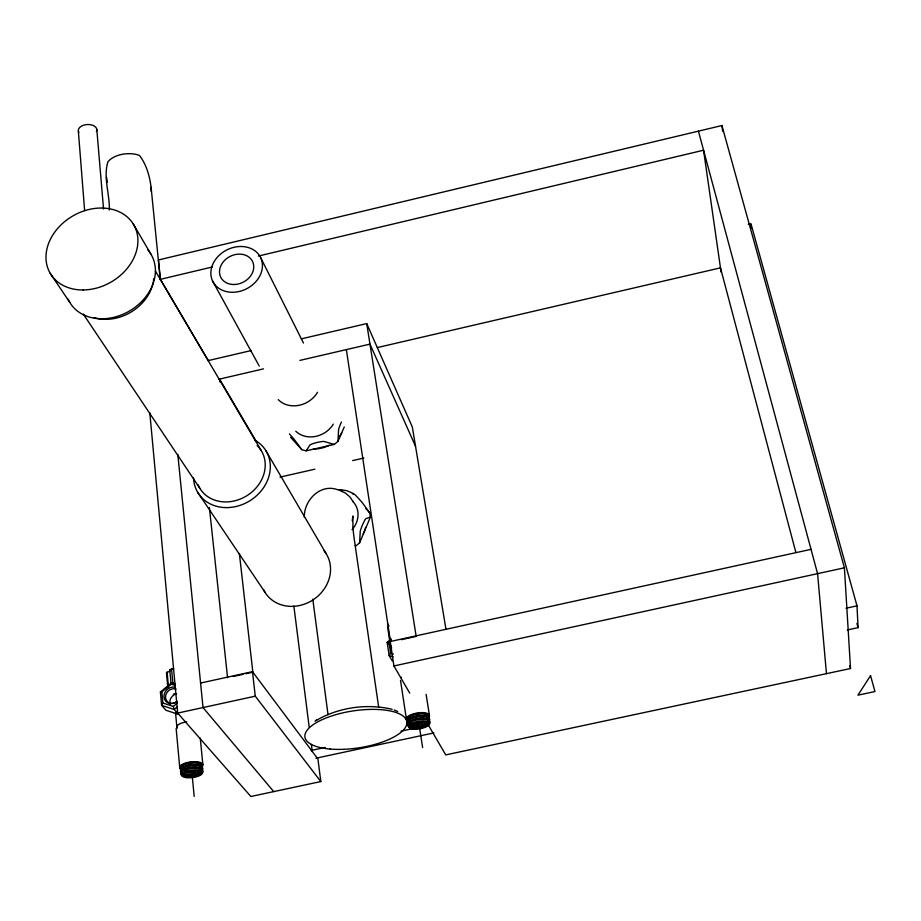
<?xml version="1.0" encoding="UTF-8"?>
<svg xmlns="http://www.w3.org/2000/svg" width="921" height="921" viewBox="0 0 921 921"><rect width="100%" height="100%" fill="white"/><g stroke="black" fill="none" stroke-linecap="round" stroke-linejoin="round"><path stroke-width="1.38" d="M389.03 625.866A3.707 1.497 -8.9 0 1 387.603 626.971L388.155 627.938M387.948 624.024L387.879 624.599A3.707 1.497 -8.9 0 1 388.259 624.703M304.321 517.084C303.965 500.517 319.886 483.721 337.051 489.488M352.213 520.71L352.904 515.967L352.916 528.274L354.055 537.841L378.692 707.224M161.866 691.89L162.856 703.011L173.298 706.419L174.173 709.469L178.467 714.362L165.964 710.264L161.601 705.348L160.415 691.97L161.866 691.89L171.26 684.199L171.709 682.714L175.474 683.923M355.264 545.451L355.863 545.934L359.581 542.883L370.392 517.107L369.758 512.87L362.356 502.785A23.946 2.544 50.9 0 0 354.919 494.612L352.375 493.783M290.564 437.245L301.823 449.678L306.094 450.841L334.277 444.406L337.972 441.412L344.27 426.907M162.856 703.011L161.601 705.348L174.173 709.469L177.269 706.925M390.988 640.452L388.938 642.167L390.608 653.254L389.169 655.648L392.231 660.91M169.855 670.96A3.719 1.462 -6.5 0 1 167.104 672.18L166.471 672.71L167.76 686.87M171.03 683.543L169.775 669.901L171.559 668.968A3.73 1.474 -6.6 0 0 173.712 668.784M391.218 638.932L387.165 642.305L389.169 655.648L393.14 656.869M173.298 706.419L177.488 702.976M160.415 691.97L171.709 682.714M390.412 640.325L391.149 639.773M315.017 721.166C337.639 707.501 366.408 703.207 392.093 709.308M315.88 720.579L316.778 719.969M427.747 724.021L445.741 754.898L850.52 668.519L844.407 567.808L721.926 125.544L158.458 259.975L160.45 279.996M212.187 267.021L160.381 279.339L208.204 360.491M258.387 256.05L703.563 150.227L721.074 272.075M748.278 224.287L750.937 223.665L856.99 605.845L858.073 627.627L847.343 629.929M207.985 360.652L251.145 350.567M301.271 338.87L366.719 323.582L412.309 426.953L445.902 628.916M218.668 379.302L263.498 368.872M299.924 360.399L369.966 344.12L415.532 446.282M377.334 347.574L720.475 267.85L795.859 552.404M279.984 477.124L314.913 469.18M352.651 460.592L363.83 458.048M200.582 683.048L252.481 671.685L317.941 759.031L320.819 781.561L250.857 796.492L177.684 713.084L149.789 412.666M811.033 549.342L390.228 641.511L393.912 665.964L409.753 693.145M233.186 676.486L243.017 674.333M245.826 673.723L252.861 672.18L239.368 553.521M401.326 639.669L416.177 636.411L366.719 323.582M177.684 713.084L255.267 696.172L320.819 781.561M393.912 665.964L844.407 567.808M846.008 608.228L856.99 605.845M311.194 750.442L325.24 747.426M401.038 731.136L413.679 728.419M315.926 758.225L433.918 732.909M388.938 642.167L387.165 642.305L388.386 644.435M337.593 489.788L342.198 490.536M339.319 489.604L346.883 490.686L353.687 493.61M390.608 653.254L393.348 654.083M171.26 684.199L175.163 685.454M394.142 709.964L397.699 711.484M339.976 490.502L345.444 493.092L350.015 497.052L353.042 501.531M370.392 517.107L365.787 518.684L364.912 519.939A24.199 8.185 -74.1 0 0 360.272 530.98L359.581 542.883M334.277 444.406L323.628 441.378A24.05 11.443 -8.2 0 0 311.54 444.141L309.986 444.935L306.094 450.841M365.89 508.634L369.758 512.87M273.721 791.611L203.023 707.558L177.822 454.456M50.241 273.376L69.743 302.33M197.727 492.367L264.799 591.961M83.351 314.142L199.788 488.234M301.823 449.678L294.271 439.444A23.9 2.395 51.1 0 0 289.401 433.941M256.568 441.93L219.555 379.095L219.877 381.95M155.373 271.004L261.173 450.53M133.188 223.872L150.722 253.828M265.812 450.542L326.195 553.74M212.486 280.859L259.227 366.051M260.678 257.661A26.744 21.805 -26.9 0 1 232.783 292.279A26.744 21.805 -26.9 0 1 216.481 258.225A26.744 21.805 -26.9 0 1 260.678 257.661L303.47 343.061M856.921 623.471L858.073 627.627M849.761 665.733L850.52 668.519M698.429 131.15L817.583 573.656L826.459 673.654M337.972 441.412L338.606 429.29A23.981 8.646 -74.9 0 1 341.449 422.002M160.3 279.811L151.09 187.239C149.651 176.049 146.485 164.652 139.566 155.545L137.148 154.659A21.644 12.871 -4.2 0 0 107.953 161.774C103.014 177.108 109.852 194.204 109.323 209.976M106.502 177.281L107.343 182.266M426.112 694.376L429.405 715.168M418.687 722.191L422.624 747.518M400.508 680.377L406.426 719.232M346.354 349.612L390.527 642.029M388.766 632.002L389.18 634.719M389.583 637.424L389.997 640.13M387.603 626.971L389.848 641.879M312.795 599.203L328.014 714.615M721.926 125.544L722.651 131.219M293.857 606.006L309.203 727.222M311.367 744.341L312.277 751.467M751.099 225.069L751.421 227.855M252.481 671.685L255.267 696.172M209.389 507.517L227.568 677.718M166.805 676.014L166.759 675.484A3.707 1.451 -6.5 0 0 167.138 675.3M200.26 738.124L202.85 764.522M191.764 771.004L194.181 796.4M171.559 668.968L172.941 683.981M175.566 712.946L176.867 727.13M176.141 728.523L179.733 767.504M167.104 672.18L168.474 687.17M96.809 129.412L103.543 208.998M78.343 130.966L84.64 210.679M151.09 187.239L151.159 191.372M317.515 392.277A24.326 20.607 -27.5 0 1 315.822 394.821L314.855 396.03A24.326 20.607 -27.5 0 1 311.482 399.334L310.239 400.313A24.326 20.607 -27.5 0 1 306.152 402.822L304.701 403.502A24.326 20.607 -27.5 0 1 300.177 405.044L298.634 405.378A24.326 20.607 -27.5 0 1 293.983 405.827L292.452 405.793A24.326 20.607 -27.5 0 1 288.008 405.136L286.592 404.745A24.326 20.607 -27.5 0 1 282.643 403.018L281.446 402.281A24.326 20.607 -27.5 0 1 278.28 399.633M352.524 501.128A23.831 20.953 -30 0 1 352.052 529.667M365.591 527.342A27.711 24.418 -30.1 0 1 363.242 533.789M333.298 424.132A23.658 20.25 -27.7 0 1 295.779 431.224M341.714 432.893A27.503 23.601 -27.8 0 1 339.492 436.404M329.258 445.211A27.503 23.601 -27.8 0 1 313.439 448.941M166.528 673.251A3.707 1.451 -6.5 0 1 167.288 673.481M169.775 669.901A3.719 1.462 -6.5 0 1 169.948 670.097M180.792 769.737A11.282 3.995 -7 0 1 191.464 763.279A11.282 3.995 -7 0 1 201.998 767.492M196.3 770.393A11.282 3.995 -7 0 1 185.156 771.314M177.408 728.097A10.684 3.96 -6.9 0 1 186.813 721.868M180.896 768.943A11.651 4.133 -7 0 1 190.589 761.92A11.651 4.133 -7 0 1 202.217 766.191M201.423 771.407A10.269 3.615 -7 0 1 192.397 774.814A10.269 3.615 -7 0 1 182.623 773.836M181.771 773.03A10.269 3.615 -7 0 1 190.509 767.769A10.269 3.615 -7 0 1 201.975 769.944M181.287 767.78A10.258 3.638 -7 0 1 191.338 762.335A10.258 3.638 -7 0 1 201.262 765.673M181.034 772.362A11.294 3.983 -7 0 1 191.718 765.915A11.294 3.983 -7 0 1 202.252 770.117M200.928 771.188A11.294 3.983 -7 0 1 183.21 773.479M201.1 771.925A10.511 3.707 -7 0 1 183.095 774.25M181.541 773.076A10.511 3.707 -7 0 1 191.165 767.596A10.511 3.707 -7 0 1 202.194 770.405M199.143 770.232A10.269 3.626 -7 0 1 185.846 772.259M181.356 769.944A10.269 3.626 -7 0 1 190.923 765.04A10.269 3.626 -7 0 1 201.722 767.32M199.327 770.267A10.499 3.707 -7 0 1 185.72 772.351M181.299 770.44A10.499 3.707 -7 0 1 190.912 764.96A10.499 3.707 -7 0 1 201.941 767.78M173.332 694.284A9.003 7.898 -43.2 0 1 174.345 693.686M177.212 701.457A7.875 6.884 -43.1 0 1 165.538 697.681A7.875 6.884 -43.1 0 1 176.061 689.023M170.293 704.404A7.829 6.861 -43.2 0 1 176.567 693.858M176.038 702.113A8.83 7.725 -43 0 1 163.973 696.99A8.83 7.725 -43 0 1 174.886 687.17M408.279 721.845A11.305 4.11 -9.2 0 1 417.006 714.512A11.305 4.11 -9.2 0 1 428.795 718.219M423.372 721.431A11.305 4.11 -9.2 0 1 413.529 722.927M401.222 677.868A10.695 4.075 -9.2 0 1 401.533 677.292M408.556 721.016A11.674 4.248 -9.2 0 1 416.016 713.211A11.674 4.248 -9.2 0 1 428.944 716.906M408.602 724.228A10.292 3.73 -9.2 0 1 419.043 718.622A10.292 3.73 -9.2 0 1 428.76 721.65M427.977 722.697A10.292 3.73 -9.2 0 1 410.478 725.794M407.796 718.99A10.281 3.742 -9.2 0 1 417.57 713.453A10.281 3.742 -9.2 0 1 428.069 715.905M408.671 724.47A11.317 4.098 -9.2 0 1 418.146 717.022A11.317 4.098 -9.2 0 1 428.691 721.419M427.148 722.548A11.317 4.098 -9.2 0 1 410.386 725.103M408.371 724.274A10.522 3.811 -9.2 0 1 419.055 718.53A10.522 3.811 -9.2 0 1 428.99 721.627M427.551 723.238A10.522 3.811 -9.2 0 1 410.282 725.863M425.249 721.592A10.281 3.73 -9.2 0 1 410.916 723.434M408.417 722.064A10.281 3.73 -9.2 0 1 417.317 716.193A10.281 3.73 -9.2 0 1 428.472 718.518M408.59 722.548A10.522 3.822 -9.2 0 1 417.294 716.112A10.522 3.822 -9.2 0 1 428.576 719.013M425.41 721.638A10.522 3.822 -9.2 0 1 410.754 723.515M391.609 648.257A8.773 8.013 -32.7 0 1 391.321 646.151M147.901 250.028A47.201 37.703 -30.3 0 1 154.429 262.543L155.269 267.32A47.201 37.703 -30.3 0 1 120.041 315.443A47.201 37.703 -30.3 0 1 68.119 299.164M78.838 132.336A9.268 5.641 -3.1 0 1 87.391 124.519A9.268 5.641 -3.1 0 1 96.429 131.519M323.847 550.505A36.172 31.924 -33.8 0 1 312.898 599.951A36.172 31.924 -33.8 0 1 263.533 589.601M254.944 440.261A39.96 34.123 -32.2 0 1 249.66 500.897A39.96 34.123 -32.2 0 1 193.56 477.918M257.143 445.534A36.023 30.75 -32.1 0 1 247.876 495.061A36.023 30.75 -32.1 0 1 198.061 484.768M153.657 278.798A42.32 33.87 -30.3 0 1 153.393 281.066M153.197 282.206A42.32 33.87 -30.3 0 1 94.161 317.676M870.552 675.611L857.946 695.159L874.95 691.544L870.552 675.611M234.015 284.508A17.752 14.471 -26.9 0 0 252.584 261.564A17.752 14.471 -26.9 0 0 223.262 261.875A17.752 14.471 -26.9 0 0 234.015 284.508M330.144 749.049A51.518 18.673 -8.6 0 0 406.909 722.847A51.518 18.673 -8.6 0 0 330.616 716.319A51.518 18.673 -8.6 0 0 330.144 749.049M185.582 776.553A11.305 3.972 -7 0 0 203.104 771.648A11.305 3.972 -7 0 0 187.044 769.472A11.305 3.972 -7 0 0 185.582 776.553M186.146 777.589A10.511 3.696 -7 0 0 202.447 773.03A10.511 3.696 -7 0 0 187.504 771.015A10.511 3.696 -7 0 0 186.146 777.589M187.136 776.979A8.773 3.085 -7 0 0 200.732 773.168A8.773 3.085 -7 0 0 188.252 771.499A8.773 3.085 -7 0 0 187.136 776.979M412.976 728.074A11.328 4.087 -9.2 0 0 430.119 722.317A11.328 4.087 -9.2 0 0 413.69 720.809A11.328 4.087 -9.2 0 0 412.976 728.074M413.598 729.087A10.534 3.799 -9.2 0 0 429.543 723.733A10.534 3.799 -9.2 0 0 414.254 722.34A10.534 3.799 -9.2 0 0 413.598 729.087M414.519 728.419A8.784 3.166 -9.2 0 0 427.816 723.952A8.784 3.166 -9.2 0 0 415.06 722.789A8.784 3.166 -9.2 0 0 414.519 728.419M83.189 289.965A48.306 38.187 -30.1 0 0 135.41 228.12A48.306 38.187 -30.1 0 0 57.24 228.926A48.306 38.187 -30.1 0 0 83.189 289.965"/></g></svg>
